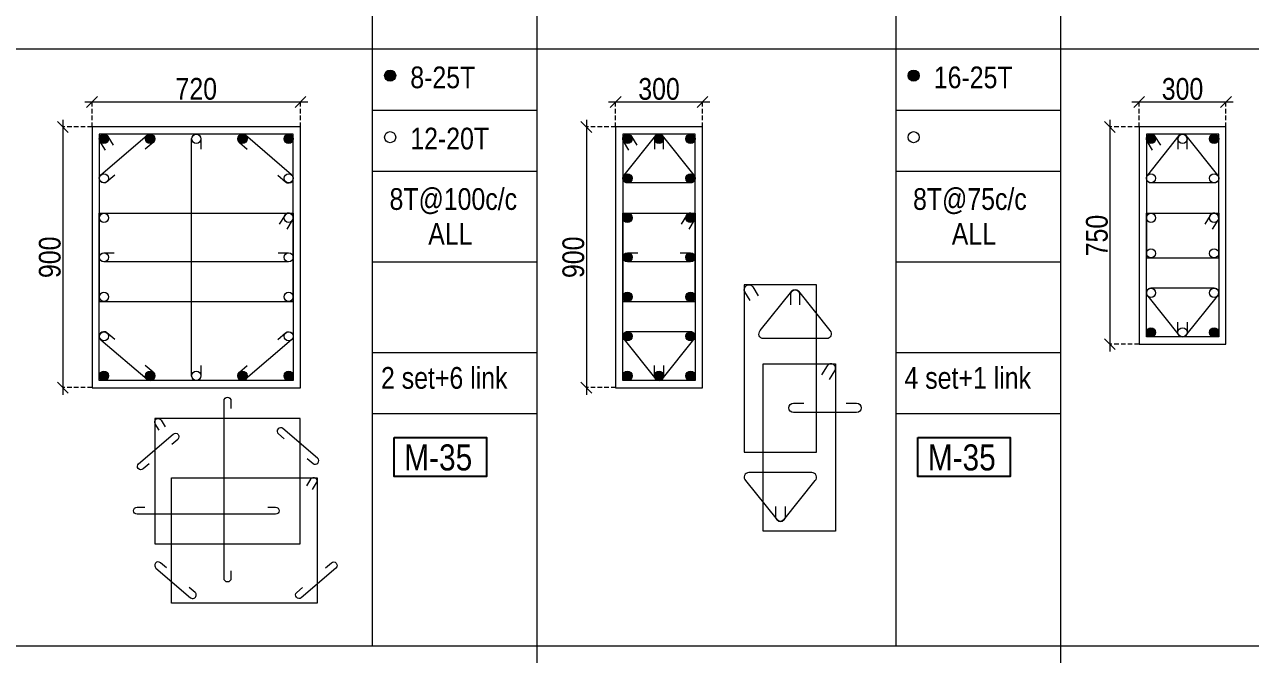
# Model space of a CAD drawing. Header units: millimetres. Extents: x 1112055 to 3390982, y -148532 to 766891.
# Drawn here: x 2161236 to 2178175, y 332629 to 341327 of the extents above; entities that cross this region are included whole.
import ezdxf
from ezdxf.enums import TextEntityAlignment as Align

# ---------------------------------------------------------------- set-up
doc = ezdxf.new("R2010")
doc.units = ezdxf.units.MM
doc.header["$PDMODE"] = 35
doc.header["$PDSIZE"] = -25
doc.linetypes.add('DASHED2', pattern=[0.375, 0.25, -0.125])
doc.linetypes.add('Hidden', pattern=[9.525, 6.35, -3.175])
for name, color, linetype, lineweight in [('B COL. SIZE DIM', 220, 'Continuous', 25), ('B COLSCH', 204, 'Continuous', 20), ('B COLUMN', 1, 'Hidden', 9), ('B STEEL', 34, 'Continuous', 15)]:
    doc.layers.add(name, color=color, linetype=linetype, lineweight=lineweight)
doc.layers.add('B TEXT', color=7, linetype='Continuous')
doc.styles.add('dim inside', font='romans.shx', dxfattribs={"width": 0.8, "height": 125})
doc.styles.add('SWINC', font='swissc.ttf')
doc.dimstyles.new('dim inside', dxfattribs={"dimtxt": 125, "dimasz": 100, "dimexe": 0, "dimexo": 0, "dimgap": 10, "dimtad": 0, "dimdec": 0, "dimzin": 0, "dimdsep": 46, "dimtxsty": 'dim inside', "dimblk": 'SMALL', "dimcen": 0.09, "dimadec": 0, "dimazin": 0, "dimtfac": 1, "dimtdec": 0, "dimtofl": 0, "dimtmove": 0, "dimatfit": 3, "dimfxl": 1, "dimtolj": 1, "dimtzin": 0, "dimarcsym": 2})

# ---------------------------------------------------------------- blocks, each defined once
blk = doc.blocks.new('_Oblique')
at = {"color": 0, "linetype": 'ByBlock', "lineweight": -2}
blk.add_line((-0.5, -0.5), (0.5, 0.5), dxfattribs=at)
blk = doc.blocks.new('*D1149')
at = {"layer": 'B COL. SIZE DIM', "color": 250, "lineweight": 9, "ltscale": 250, "transparency": 16777216}
blk.add_line((2162069, 340258), (2165149, 340258), dxfattribs=at)
at = {"layer": 'B COL. SIZE DIM', "color": 250, "linetype": 'DASHED2', "lineweight": 9, "ltscale": 250, "transparency": 16777216}
for p, q in [((2162169, 339913), (2162169, 340258)), ((2165049, 339913), (2165049, 340258))]:
    blk.add_line(p, q, dxfattribs=at)
at = {"layer": 'Defpoints', "color": 0, "ltscale": 250, "transparency": 16777216}
for p in [(2165049, 340258), (2162169, 339913), (2165049, 339913)]:
    blk.add_point(p, dxfattribs=at)
at = {"layer": 'B COL. SIZE DIM', "color": 250, "lineweight": 9, "ltscale": 250, "transparency": 16777216, "xscale": 150, "yscale": 150, "zscale": 150, "rotation": 180}
blk.add_blockref('_Oblique', (2162169, 340258), dxfattribs=at)
at = {"layer": 'B COL. SIZE DIM', "color": 250, "lineweight": 9, "ltscale": 250, "transparency": 16777216, "xscale": 150, "yscale": 150, "zscale": 150}
blk.add_blockref('_Oblique', (2165049, 340258), dxfattribs=at)
at = {"layer": 'B COL. SIZE DIM', "color": 6, "ltscale": 250, "transparency": 16777216, "insert": (2163609, 340437), "char_height": 300, "attachment_point": 5, "style": 'SWINC'}
blk.add_mtext('\\A1;720', dxfattribs=at)
blk = doc.blocks.new('*D1150')
at = {"layer": 'B COL. SIZE DIM', "color": 250, "lineweight": 9, "ltscale": 250, "transparency": 16777216}
blk.add_line((2161765, 340013), (2161765, 336213), dxfattribs=at)
at = {"layer": 'B COL. SIZE DIM', "color": 250, "linetype": 'DASHED2', "lineweight": 9, "ltscale": 250, "transparency": 16777216}
for p, q in [((2162169, 339913), (2161765, 339913)), ((2162169, 336313), (2161765, 336313))]:
    blk.add_line(p, q, dxfattribs=at)
at = {"layer": 'Defpoints', "color": 0, "ltscale": 250, "transparency": 16777216}
for p in [(2162169, 339913), (2161765, 336313), (2162169, 336313)]:
    blk.add_point(p, dxfattribs=at)
at = {"layer": 'B COL. SIZE DIM', "color": 250, "lineweight": 9, "ltscale": 250, "transparency": 16777216, "xscale": 150, "yscale": 150, "zscale": 150}
for p, rotation in [((2161765, 339913), 90), ((2161765, 336313), 270)]:
    blk.add_blockref('_Oblique', p, dxfattribs=dict(at, rotation=rotation))
at = {"layer": 'B COL. SIZE DIM', "color": 6, "ltscale": 250, "transparency": 16777216, "insert": (2161586, 338113), "char_height": 300, "attachment_point": 5, "rotation": 90, "style": 'SWINC'}
blk.add_mtext('\\A1;900', dxfattribs=at)
blk = doc.blocks.new('*D1137')
at = {"layer": 'B COL. SIZE DIM', "color": 250, "lineweight": 9, "ltscale": 250, "transparency": 16777216}
blk.add_line((2169303, 340258), (2170703, 340258), dxfattribs=at)
at = {"layer": 'B COL. SIZE DIM', "color": 250, "linetype": 'DASHED2', "lineweight": 9, "ltscale": 250, "transparency": 16777216}
for p, q in [((2169403, 339913), (2169403, 340258)), ((2170603, 339913), (2170603, 340258))]:
    blk.add_line(p, q, dxfattribs=at)
at = {"layer": 'Defpoints', "color": 0, "ltscale": 250, "transparency": 16777216}
for p in [(2170603, 340258), (2169403, 339913), (2170603, 339913)]:
    blk.add_point(p, dxfattribs=at)
at = {"layer": 'B COL. SIZE DIM', "color": 250, "lineweight": 9, "ltscale": 250, "transparency": 16777216, "xscale": 150, "yscale": 150, "zscale": 150, "rotation": 180}
blk.add_blockref('_Oblique', (2169403, 340258), dxfattribs=at)
at = {"layer": 'B COL. SIZE DIM', "color": 250, "lineweight": 9, "ltscale": 250, "transparency": 16777216, "xscale": 150, "yscale": 150, "zscale": 150}
blk.add_blockref('_Oblique', (2170603, 340258), dxfattribs=at)
at = {"layer": 'B COL. SIZE DIM', "color": 6, "ltscale": 250, "transparency": 16777216, "insert": (2170003, 340436), "char_height": 300, "attachment_point": 5, "style": 'SWINC'}
blk.add_mtext('\\A1;300', dxfattribs=at)
blk = doc.blocks.new('*D1138')
at = {"layer": 'B COL. SIZE DIM', "color": 250, "lineweight": 9, "ltscale": 250, "transparency": 16777216}
blk.add_line((2168999, 340013), (2168999, 336213), dxfattribs=at)
at = {"layer": 'B COL. SIZE DIM', "color": 250, "linetype": 'DASHED2', "lineweight": 9, "ltscale": 250, "transparency": 16777216}
for p, q in [((2169403, 339913), (2168999, 339913)), ((2169403, 336313), (2168999, 336313))]:
    blk.add_line(p, q, dxfattribs=at)
at = {"layer": 'Defpoints', "color": 0, "ltscale": 250, "transparency": 16777216}
for p in [(2169403, 339913), (2168999, 336313), (2169403, 336313)]:
    blk.add_point(p, dxfattribs=at)
at = {"layer": 'B COL. SIZE DIM', "color": 250, "lineweight": 9, "ltscale": 250, "transparency": 16777216, "xscale": 150, "yscale": 150, "zscale": 150}
for p, rotation in [((2168999, 339913), 90), ((2168999, 336313), 270)]:
    blk.add_blockref('_Oblique', p, dxfattribs=dict(at, rotation=rotation))
at = {"layer": 'B COL. SIZE DIM', "color": 6, "ltscale": 250, "transparency": 16777216, "insert": (2168820, 338113), "char_height": 300, "attachment_point": 5, "rotation": 90, "style": 'SWINC'}
blk.add_mtext('\\A1;900', dxfattribs=at)
blk = doc.blocks.new('*D1156')
at = {"layer": 'B COL. SIZE DIM', "color": 250, "lineweight": 9, "ltscale": 250, "transparency": 16777216}
blk.add_line((2176536, 340258), (2177936, 340258), dxfattribs=at)
at = {"layer": 'B COL. SIZE DIM', "color": 250, "linetype": 'DASHED2', "lineweight": 9, "ltscale": 250, "transparency": 16777216}
for p, q in [((2176636, 339913), (2176636, 340258)), ((2177836, 339913), (2177836, 340258))]:
    blk.add_line(p, q, dxfattribs=at)
at = {"layer": 'Defpoints', "color": 0, "ltscale": 250, "transparency": 16777216}
for p in [(2177836, 340258), (2176636, 339913), (2177836, 339913)]:
    blk.add_point(p, dxfattribs=at)
at = {"layer": 'B COL. SIZE DIM', "color": 250, "lineweight": 9, "ltscale": 250, "transparency": 16777216, "xscale": 150, "yscale": 150, "zscale": 150, "rotation": 180}
blk.add_blockref('_Oblique', (2176636, 340258), dxfattribs=at)
at = {"layer": 'B COL. SIZE DIM', "color": 250, "lineweight": 9, "ltscale": 250, "transparency": 16777216, "xscale": 150, "yscale": 150, "zscale": 150}
blk.add_blockref('_Oblique', (2177836, 340258), dxfattribs=at)
at = {"layer": 'B COL. SIZE DIM', "color": 6, "ltscale": 250, "transparency": 16777216, "insert": (2177236, 340436), "char_height": 300, "attachment_point": 5, "style": 'SWINC'}
blk.add_mtext('\\A1;300', dxfattribs=at)
blk = doc.blocks.new('*D1157')
at = {"layer": 'B COL. SIZE DIM', "color": 250, "lineweight": 9, "ltscale": 250, "transparency": 16777216}
blk.add_line((2176232, 340013), (2176232, 336813), dxfattribs=at)
at = {"layer": 'B COL. SIZE DIM', "color": 250, "linetype": 'DASHED2', "lineweight": 9, "ltscale": 250, "transparency": 16777216}
for p, q in [((2176636, 339913), (2176232, 339913)), ((2176636, 336913), (2176232, 336913))]:
    blk.add_line(p, q, dxfattribs=at)
at = {"layer": 'Defpoints', "color": 0, "ltscale": 250, "transparency": 16777216}
for p in [(2176636, 339913), (2176232, 336913), (2176636, 336913)]:
    blk.add_point(p, dxfattribs=at)
at = {"layer": 'B COL. SIZE DIM', "color": 250, "lineweight": 9, "ltscale": 250, "transparency": 16777216, "xscale": 150, "yscale": 150, "zscale": 150}
for p, rotation in [((2176232, 339913), 90), ((2176232, 336913), 270)]:
    blk.add_blockref('_Oblique', p, dxfattribs=dict(at, rotation=rotation))
at = {"layer": 'B COL. SIZE DIM', "color": 6, "ltscale": 250, "transparency": 16777216, "insert": (2176054, 338413), "char_height": 300, "attachment_point": 5, "rotation": 90, "style": 'SWINC'}
blk.add_mtext('\\A1;750', dxfattribs=at)

msp = doc.modelspace()

# ---------------------------------------------------------------- hatches: boundary and pattern name
at = {"layer": 'B STEEL', "lineweight": 9, "ltscale": 0.5}
h = msp.add_hatch(color=34, dxfattribs=at)
edge = h.paths.add_edge_path()
edge.add_arc((2166287.5, 340621.9), 76.8, 0, 360)
h = msp.add_hatch(color=34, dxfattribs=at)
edge = h.paths.add_edge_path()
edge.add_arc((2173521, 340621.9), 76.8, 0, 360)
h = msp.add_hatch(color=34, dxfattribs=at)
edge = h.paths.add_edge_path()
edge.add_arc((2162333.1, 339748.7), 64, 0, 360)
at = {"layer": 'B STEEL'}
h = msp.add_hatch(color=34, dxfattribs=at)
edge = h.paths.add_edge_path()
edge.add_arc((2162971.1, 339748.7), 64, 0, 360)
h = msp.add_hatch(color=34, dxfattribs=at)
edge = h.paths.add_edge_path()
edge.add_arc((2164247.1, 339748.7), 64, 0, 360)
at = {"layer": 'B STEEL', "lineweight": 9, "ltscale": 0.5}
h = msp.add_hatch(color=34, dxfattribs=at)
edge = h.paths.add_edge_path()
edge.add_arc((2164885.1, 339748.7), 64, 180, 540, ccw=False)
h = msp.add_hatch(color=34, dxfattribs=at)
edge = h.paths.add_edge_path()
edge.add_arc((2169566.7, 339748.7), 64, 0, 360)
h = msp.add_hatch(color=34, dxfattribs=at)
edge = h.paths.add_edge_path()
edge.add_arc((2170002.7, 339748.7), 64, 180, 540, ccw=False)
h = msp.add_hatch(color=34, dxfattribs=at)
edge = h.paths.add_edge_path()
edge.add_arc((2170438.6, 339748.7), 64, 180, 540, ccw=False)
h = msp.add_hatch(color=34, dxfattribs=at)
edge = h.paths.add_edge_path()
edge.add_arc((2176800.2, 339748.7), 64, 0, 360)
h = msp.add_hatch(color=34, dxfattribs=at)
edge = h.paths.add_edge_path()
edge.add_arc((2177672.2, 339748.7), 64, 180, 540, ccw=False)
h = msp.add_hatch(color=34, dxfattribs=at)
edge = h.paths.add_edge_path()
edge.add_arc((2169566.7, 339203.4), 64, 0, 360, ccw=False)
h = msp.add_hatch(color=34, dxfattribs=at)
edge = h.paths.add_edge_path()
edge.add_arc((2170438.6, 339203.4), 64, -180, 180)
h = msp.add_hatch(color=34, dxfattribs=at)
edge = h.paths.add_edge_path()
edge.add_arc((2169566.7, 338658.1), 64, 0, 360, ccw=False)
h = msp.add_hatch(color=34, dxfattribs=at)
edge = h.paths.add_edge_path()
edge.add_arc((2170438.6, 338658.1), 64, -180, 180)
h = msp.add_hatch(color=34, dxfattribs=at)
edge = h.paths.add_edge_path()
edge.add_arc((2169566.7, 338112.7), 64, 0, 360, ccw=False)
h = msp.add_hatch(color=34, dxfattribs=at)
edge = h.paths.add_edge_path()
edge.add_arc((2170438.6, 338112.7), 64, -180, 180)
h = msp.add_hatch(color=34, dxfattribs=at)
edge = h.paths.add_edge_path()
edge.add_arc((2169566.7, 337567.4), 64, 0, 360, ccw=False)
h = msp.add_hatch(color=34, dxfattribs=at)
edge = h.paths.add_edge_path()
edge.add_arc((2170438.6, 337567.4), 64, -180, 180)
h = msp.add_hatch(color=34, dxfattribs=at)
edge = h.paths.add_edge_path()
edge.add_arc((2176800.2, 337076.8), 64, 0, 360, ccw=False)
h = msp.add_hatch(color=34, dxfattribs=at)
edge = h.paths.add_edge_path()
edge.add_arc((2177672.2, 337076.8), 64, -180, 180)
h = msp.add_hatch(color=34, dxfattribs=at)
edge = h.paths.add_edge_path()
edge.add_arc((2169566.7, 337022.1), 64, 0, 360, ccw=False)
h = msp.add_hatch(color=34, dxfattribs=at)
edge = h.paths.add_edge_path()
edge.add_arc((2170438.6, 337022.1), 64, -180, 180)
h = msp.add_hatch(color=34, dxfattribs=at)
edge = h.paths.add_edge_path()
edge.add_arc((2162333.1, 336476.8), 64, 0, 360, ccw=False)
at = {"layer": 'B STEEL'}
h = msp.add_hatch(color=34, dxfattribs=at)
edge = h.paths.add_edge_path()
edge.add_arc((2162971.1, 336476.8), 64, 0, 360)
h = msp.add_hatch(color=34, dxfattribs=at)
edge = h.paths.add_edge_path()
edge.add_arc((2164247.1, 336476.8), 64, 0, 360)
at = {"layer": 'B STEEL', "lineweight": 9, "ltscale": 0.5}
h = msp.add_hatch(color=34, dxfattribs=at)
edge = h.paths.add_edge_path()
edge.add_arc((2164885.1, 336476.8), 64, -180, 180)
h = msp.add_hatch(color=34, dxfattribs=at)
edge = h.paths.add_edge_path()
edge.add_arc((2169566.7, 336476.8), 64, 0, 360, ccw=False)
h = msp.add_hatch(color=34, dxfattribs=at)
edge = h.paths.add_edge_path()
edge.add_arc((2170002.7, 336476.8), 64, -180, 180)
h = msp.add_hatch(color=34, dxfattribs=at)
edge = h.paths.add_edge_path()
edge.add_arc((2170438.6, 336476.8), 64, -180, 180)

# ---------------------------------------------------------------- linework, layer by layer
at = {"layer": 'B COLSCH', "color": 250, "lineweight": 0}
for p, q in [((2166041.2, 382189.4), (2166041.2, 332750.4)), ((2168315.6, 382189.4), (2168315.6, 323875.2)), ((2175549.1, 382189.4), (2175549.1, 323875.2)), ((2173274.8, 373949.6), (2173274.8, 332750.4)), ((2087620, 340990.2), (2216655.7, 340990.2)), ((2166041.2, 340145.2), (2168315.6, 340145.2)), ((2173274.8, 340145.2), (2175549.1, 340145.2)), ((2166041.2, 339300.2), (2168315.6, 339300.2)), ((2173274.8, 339300.2), (2175549.1, 339300.2)), ((2166041.2, 338050.5), (2168315.6, 338050.5)), ((2173274.8, 338050.5), (2175549.1, 338050.5)), ((2166041.2, 336800.7), (2168315.6, 336800.7)), ((2173274.8, 336800.7), (2175549.1, 336800.7)), ((2166041.2, 335955.7), (2168315.6, 335955.7)), ((2173274.8, 335955.7), (2175549.1, 335955.7)), ((2087620, 332750.4), (2216655.7, 332750.4))]:
    msp.add_line(p, q, dxfattribs=at)
at = {"layer": 'B COLUMN', "color": 1, "linetype": 'ByBlock', "lineweight": 20}
for points in [[(2162169.1, 336312.7), (2165049.1, 336312.7), (2165049.1, 339912.7), (2162169.1, 339912.7)], [(2169402.7, 336312.7), (2170602.7, 336312.7), (2170602.7, 339912.7), (2169402.7, 339912.7)], [(2176636.2, 336912.7), (2177836.2, 336912.7), (2177836.2, 339912.7), (2176636.2, 339912.7)]]:
    msp.add_lwpolyline(points, close=True, dxfattribs=at)
at = {"layer": 'B STEEL', "color": 34, "lineweight": 9, "ltscale": 0.5}
for points in [[(2162269.1, 337503.4), (2164949.1, 337503.4), (2164949.1, 339812.7), (2162269.1, 339812.7)], [(2169502.7, 337503.4), (2170502.7, 337503.4), (2170502.7, 339812.7), (2169502.7, 339812.7)], [(2176736.2, 338103.4), (2177736.2, 338103.4), (2177736.2, 339812.7), (2176736.2, 339812.7)], [(2162269.1, 338722.1), (2164949.1, 338722.1), (2164949.1, 336412.7), (2162269.1, 336412.7)], [(2169502.7, 338722.1), (2170502.7, 338722.1), (2170502.7, 336412.7), (2169502.7, 336412.7)], [(2176736.2, 338722.1), (2177736.2, 338722.1), (2177736.2, 337012.7), (2176736.2, 337012.7)], [(2171180, 335424.3), (2172180, 335424.3), (2172180, 337733.7), (2171180, 337733.7)], [(2171442.6, 336643), (2172442.6, 336643), (2172442.6, 334333.7), (2171442.6, 334333.7)], [(2163035, 334156.2), (2165045, 334156.2), (2165045, 335888.2), (2163035, 335888.2)], [(2163268.3, 335070.2), (2165278.3, 335070.2), (2165278.3, 333338.2), (2163268.3, 333338.2)]]:
    msp.add_lwpolyline(points, close=True, dxfattribs=at)
for points in [[(2162353.4, 339593.7), (2162278.6, 339715.2, -1), (2162387.7, 339782.3), (2162462.4, 339660.8)], [(2162483.2, 339247.4), (2162374.7, 339154.7, -1), (2162291.5, 339252.1), (2162929.5, 339797.4, -1), (2163012.7, 339700.1), (2162904.3, 339607.4)], [(2163673.1, 336619.4), (2163673.1, 336476.8, -1), (2163545.1, 336476.8), (2163545.1, 339748.7, -1), (2163673.1, 339748.7), (2163673.1, 339606.1)], [(2164735.1, 339247.4), (2164843.5, 339154.7, 1), (2164926.7, 339252.1), (2164288.7, 339797.4, 1), (2164205.5, 339700.1), (2164313.9, 339607.4)], [(2169586.9, 339593.7), (2169512.2, 339715.2, -1), (2169621.2, 339782.3), (2169696, 339660.8)], [(2170066.7, 339606.1), (2170066.7, 339748.7, 1), (2169938.6, 339748.7), (2169938.6, 339606.1)], [(2176820.5, 339593.7), (2176745.7, 339715.2, -1), (2176854.7, 339782.3), (2176929.5, 339660.8)], [(2177300.2, 339606.1), (2177300.2, 339748.7, 1), (2177172.2, 339748.7), (2177172.2, 339606.1)], [(2164864.9, 338503), (2164939.6, 338624.5, 1), (2164830.6, 338691.6), (2164755.8, 338570.1)], [(2170418.4, 338503), (2170493.2, 338624.5, 1), (2170384.1, 338691.6), (2170309.4, 338570.1)], [(2177651.9, 338503), (2177726.7, 338624.5, 1), (2177617.7, 338691.6), (2177542.9, 338570.1)], [(2164742.5, 338176.8), (2164885.1, 338176.8, -1), (2164885.1, 338048.7), (2162333.1, 338048.7, -1), (2162333.1, 338176.8), (2162475.8, 338176.8)], [(2170296, 338176.8), (2170438.6, 338176.8, -1), (2170438.6, 338048.7), (2169566.7, 338048.7, -1), (2169566.7, 338176.8), (2169709.3, 338176.8)], [(2171264.3, 337514.6), (2171189.5, 337636.1, -1), (2171298.5, 337703.2), (2171373.3, 337581.7)], [(2171947.2, 337457.7), (2171947.2, 337600.4, 1), (2171819.1, 337600.4), (2171819.1, 337457.7)], [(2177300.2, 337219.4), (2177300.2, 337076.8, -1), (2177172.2, 337076.8), (2177172.2, 337219.4)], [(2162483.2, 336978.1), (2162374.7, 337070.8, 1), (2162291.5, 336973.4), (2162929.5, 336428.1, 1), (2163012.7, 336525.4), (2162904.3, 336618.1)], [(2164735.1, 336978.1), (2164843.5, 337070.8, -1), (2164926.7, 336973.4), (2164288.7, 336428.1, -1), (2164205.5, 336525.4), (2164313.9, 336618.1)], [(2170066.7, 336619.4), (2170066.7, 336476.8, -1), (2169938.6, 336476.8), (2169938.6, 336619.4)], [(2172358.4, 336424), (2172433.1, 336545.4, 1), (2172324.1, 336612.6), (2172249.3, 336491.1)], [(2164088, 333784.9), (2164088, 333677.9, -1), (2163992, 333677.9), (2163992, 336131.9, -1), (2164088, 336131.9), (2164088, 336024.9)], [(2172589.9, 336097.7), (2172732.5, 336097.7, -1), (2172732.5, 335969.7), (2171860.6, 335969.7, -1), (2171860.6, 336097.7), (2172003.2, 336097.7)], [(2163098.2, 335723.9), (2163042.1, 335815, -1), (2163123.9, 335865.4), (2163180, 335774.3)], [(2165140.5, 335336.3), (2165221.9, 335266.8, 1), (2165284.2, 335339.8), (2164805.8, 335748.8, 1), (2164743.4, 335675.8), (2164824.7, 335606.3)], [(2162956.3, 335259.7), (2162875, 335190.2, -1), (2162812.6, 335263.2), (2163291.1, 335672.2, -1), (2163353.5, 335599.2), (2163272.1, 335529.7)], [(2165215.1, 334905.9), (2165271.1, 334997.1, 1), (2165189.4, 335047.4), (2165133.3, 334956.3)], [(2164598, 334661.2), (2164705, 334661.2, -1), (2164705, 334565.2), (2162791, 334565.2, -1), (2162791, 334661.2), (2162898, 334661.2)], [(2171744, 334673.9), (2171744, 334531.3, -1), (2171616, 334531.3), (2171616, 334673.9)], [(2163195.5, 333825.9), (2163114.2, 333895.4, 1), (2163051.8, 333822.4), (2163530.3, 333413.4, 1), (2163592.7, 333486.4), (2163511.4, 333556)], [(2165394.6, 333825.9), (2165475.9, 333895.4, -1), (2165538.3, 333822.4), (2165059.8, 333413.4, -1), (2164997.4, 333486.4), (2165078.8, 333556)]]:
    msp.add_lwpolyline(points, format="xyb", dxfattribs=at)
for points in [[(2170047.9, 339794.1), (2170483.8, 339248.7, -0.6687154), (2170438.6, 339139.4), (2169566.7, 339139.4, -0.6687154), (2169521.5, 339248.7), (2169957.5, 339794.1, -0.4133445)], [(2177281.4, 339794.1), (2177717.4, 339248.7, -0.6687154), (2177672.2, 339139.4), (2176800.2, 339139.4, -0.6687154), (2176755, 339248.7), (2177191, 339794.1, -0.4133445)], [(2171928.4, 337645.7), (2172364.3, 337100.4, -0.6687154), (2172319.1, 336991), (2171447.2, 336991, -0.6687154), (2171402, 337100.4), (2171838, 337645.7, -0.4133445)], [(2177281.4, 337031.4), (2177717.4, 337576.8, 0.6687154), (2177672.2, 337686.1), (2176800.2, 337686.1, 0.6687154), (2176755, 337576.8), (2177191, 337031.4, 0.4133445)], [(2170047.9, 336431.4), (2170483.8, 336976.8, 0.6687154), (2170438.6, 337086.1), (2169566.7, 337086.1, 0.6687154), (2169521.5, 336976.8), (2169957.5, 336431.4, 0.4133445)], [(2171725.2, 334485.9), (2172161.2, 335031.3, 0.6687154), (2172116, 335140.6), (2171244, 335140.6, 0.6687154), (2171198.8, 335031.3), (2171634.8, 334485.9, 0.4133445)]]:
    msp.add_lwpolyline(points, format="xyb", close=True, dxfattribs=at)
for centre, radius in [((2166287.5, 340621.9), 76.8), ((2173521, 340621.9), 76.8), ((2162333.1, 339748.7), 64), ((2162971.1, 339748.7), 64), ((2163609.1, 339748.7), 64), ((2164247.1, 339748.7), 64), ((2164885.1, 339748.7), 64), ((2166287.5, 339771.6), 76.8), ((2169566.7, 339748.7), 64), ((2170002.7, 339748.7), 64), ((2170438.6, 339748.7), 64), ((2173521, 339771.6), 76.8), ((2176800.2, 339748.7), 64), ((2177236.2, 339748.7), 64), ((2177672.2, 339748.7), 64), ((2162333.1, 339203.4), 64), ((2164885.1, 339203.4), 64), ((2169566.7, 339203.4), 64), ((2170438.6, 339203.4), 64), ((2176800.2, 339203.4), 64), ((2177672.2, 339203.4), 64), ((2162333.1, 338658.1), 64), ((2164885.1, 338658.1), 64), ((2169566.7, 338658.1), 64), ((2170438.6, 338658.1), 64), ((2176800.2, 338658.1), 64), ((2177672.2, 338658.1), 64), ((2162333.1, 338112.7), 64), ((2164885.1, 338112.7), 64), ((2169566.7, 338112.7), 64), ((2170438.6, 338112.7), 64), ((2176800.2, 338167.4), 64), ((2177672.2, 338167.4), 64), ((2162333.1, 337567.4), 64), ((2164885.1, 337567.4), 64), ((2169566.7, 337567.4), 64), ((2170438.6, 337567.4), 64), ((2176800.2, 337622.1), 64), ((2177672.2, 337622.1), 64), ((2176800.2, 337076.8), 64), ((2177236.2, 337076.8), 64), ((2177672.2, 337076.8), 64), ((2162333.1, 337022.1), 64), ((2164885.1, 337022.1), 64), ((2169566.7, 337022.1), 64), ((2170438.6, 337022.1), 64), ((2162333.1, 336476.8), 64), ((2162971.1, 336476.8), 64), ((2163609.1, 336476.8), 64), ((2164247.1, 336476.8), 64), ((2164885.1, 336476.8), 64), ((2169566.7, 336476.8), 64), ((2170002.7, 336476.8), 64), ((2170438.6, 336476.8), 64)]:
    msp.add_circle(centre, radius, dxfattribs=at)
at = {"layer": 'B TEXT', "color": 1}
for points in [[(2166344.9, 335626.7), (2167619.5, 335626.7), (2167619.5, 335088.7), (2166344.9, 335088.7)], [(2173578.4, 335626.7), (2174853, 335626.7), (2174853, 335088.7), (2173578.4, 335088.7)]]:
    msp.add_lwpolyline(points, close=True, dxfattribs=at)

# ---------------------------------------------------------------- texts
at = {"layer": 'B TEXT', "style": 'SWINC'}
for s, p in [('8-25T', (2166566, 340447.3)), ('16-25T', (2173799.5, 340447.3)), ('12-20T', (2166566, 339602.3)), ('8T@100c/c', (2166279.1, 338767.5)), ('8T@75c/c', (2173512.6, 338767.5)), ('ALL', (2166813.8, 338285.7)), ('ALL', (2174047.3, 338285.7)), ('2 set+6 link', (2166160.7, 336298.2)), ('4 set+1 link', (2173394.3, 336298.2))]:
    msp.add_text(s, height=300, dxfattribs=at).set_placement(p)
at = {"layer": 'B TEXT', "color": 1, "style": 'SWINC'}
for p in [(2166482.2, 335062.1), (2173715.8, 335062.1)]:
    msp.add_text('M-35', height=360, dxfattribs=at).set_placement(p, align=Align.BOTTOM_LEFT)

# ---------------------------------------------------------------- dimensions: what is measured, and where the dimension line sits
at = {"layer": 'B COL. SIZE DIM', "color": 250, "ltscale": 250}
for base, p1, p2, picture, middle in [((2165049.1, 340257.7), (2162169.1, 339912.7), (2165049.1, 339912.7), '*D1149', (2163609.1, 340436.9)), ((2170602.7, 340257.7), (2169402.7, 339912.7), (2170602.7, 339912.7), '*D1137', (2170002.7, 340436.5)), ((2177836.2, 340257.7), (2176636.2, 339912.7), (2177836.2, 339912.7), '*D1156', (2177236.2, 340436.5))]:
    dim = msp.add_linear_dim(base=base, p1=p1, p2=p2, dimstyle='dim inside', override={"dimtxt": 300, "dimasz": 150, "dimgap": 25, "dimtad": 3, "dimlfac": 0.25, "dimtxsty": 'SWINC', "dimblk1": 'Oblique', "dimblk2": 'Oblique', "dimsah": 1, "dimdle": 100, "dimclrd": 250, "dimclre": 250, "dimclrt": 6, "dimfxl": 1000, "dimlwd": 9, "dimlwe": 9}, dxfattribs=at)
    dim.commit()
    dim.dimension.update_dxf_attribs({"geometry": picture, "text_midpoint": middle})
for base, p1, p2, picture, middle in [((2161765.2, 336312.7), (2162169.1, 339912.7), (2162169.1, 336312.7), '*D1150', (2161586.2, 338112.7)), ((2168998.8, 336312.7), (2169402.7, 339912.7), (2169402.7, 336312.7), '*D1138', (2168819.8, 338112.7)), ((2176232.3, 336912.7), (2176636.2, 339912.7), (2176636.2, 336912.7), '*D1157', (2176053.5, 338412.7))]:
    dim = msp.add_linear_dim(base=base, p1=p1, p2=p2, angle=90, dimstyle='dim inside', override={"dimtxt": 300, "dimasz": 150, "dimgap": 25, "dimtad": 3, "dimlfac": 0.25, "dimtxsty": 'SWINC', "dimblk1": 'Oblique', "dimblk2": 'Oblique', "dimsah": 1, "dimdle": 100, "dimclrd": 250, "dimclre": 250, "dimclrt": 6, "dimfxl": 1000, "dimlwd": 9, "dimlwe": 9}, dxfattribs=at)
    dim.commit()
    dim.dimension.update_dxf_attribs({"geometry": picture, "text_midpoint": middle})

doc.saveas('drawing.dxf')
